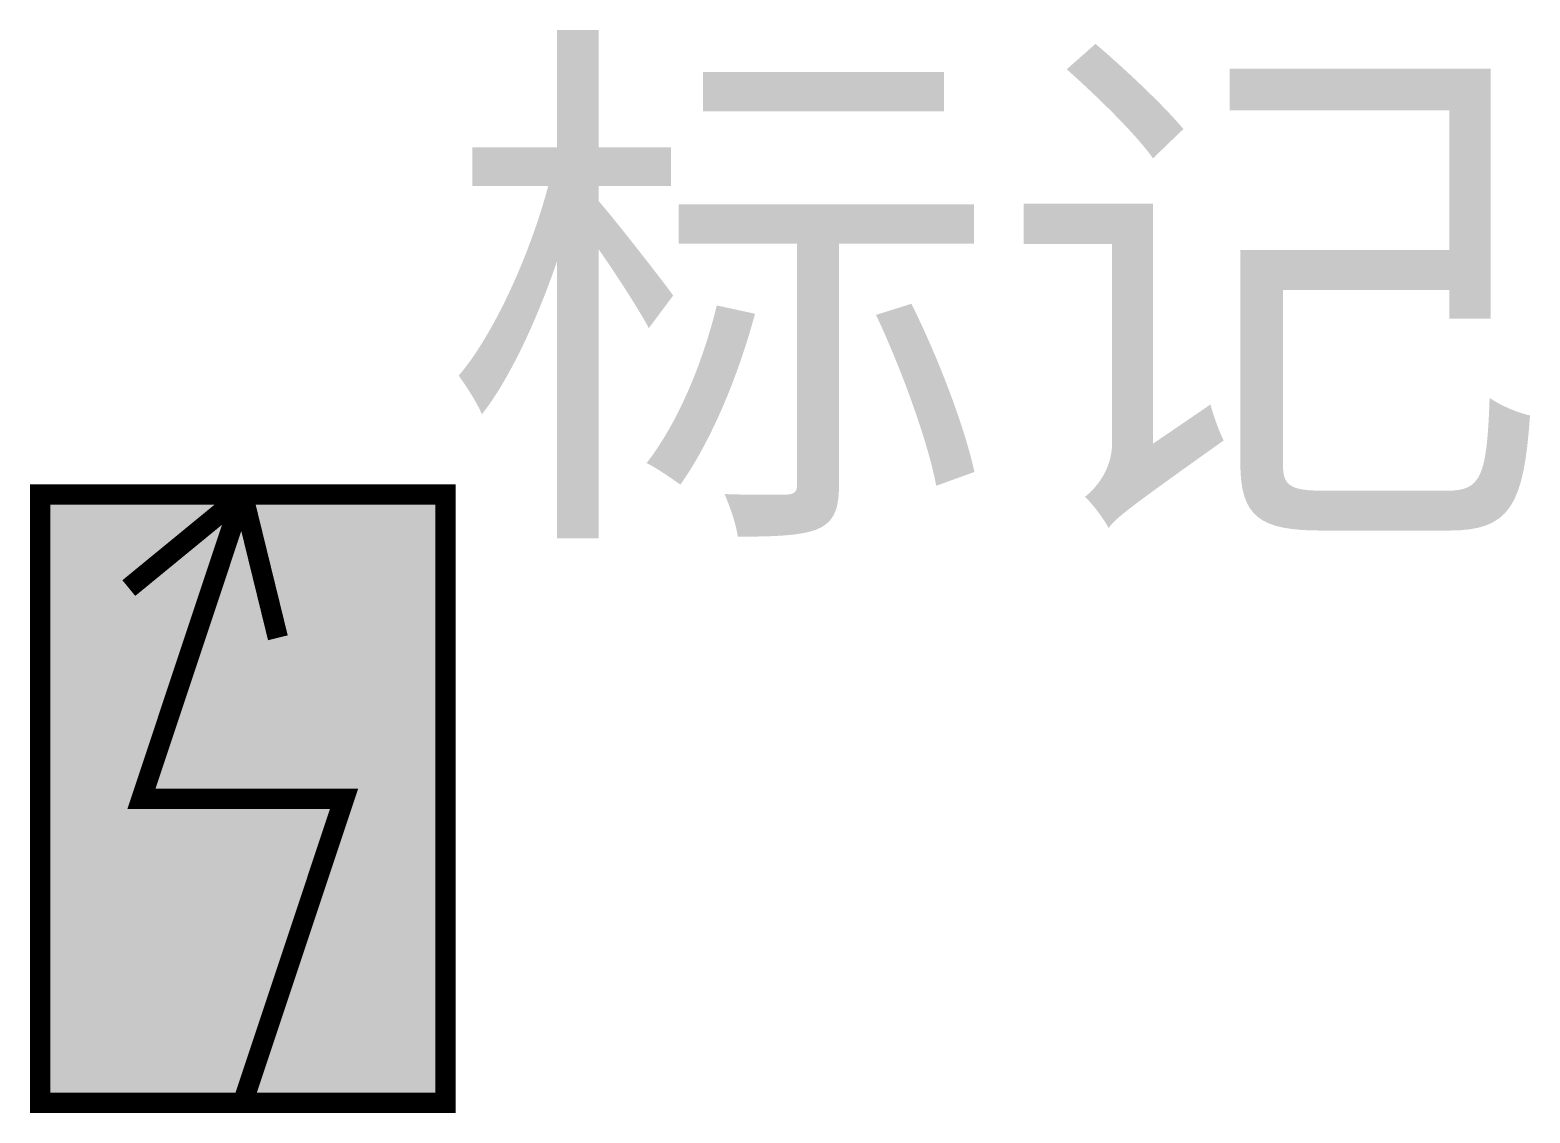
# Model space of a CAD drawing. Extents: x -1.05 to 6.35, y -1.55 to 3.79.
import ezdxf

# ---------------------------------------------------------------- set-up
doc = ezdxf.new("R2010")
doc.units = 0
doc.header["$MEASUREMENT"] = 0
doc.layers.get('0').update_dxf_attribs({"linetype": 'CONTINUOUS'})
doc.styles.get("Standard").update_dxf_attribs({"font": 'SimSun.ttf'})

msp = doc.modelspace()

# ---------------------------------------------------------------- hatches: boundary and pattern name
msp.add_hatch(color=255).paths.add_polyline_path([(-1, -1.5), (-1, 1.5), (1, 1.5), (1, -1.5)])

# ---------------------------------------------------------------- linework, layer by layer
at = {"color": 1, "const_width": 0.1}
msp.add_lwpolyline([(-1, -1.5), (-1, 1.5), (1, 1.5), (1, -1.5)], close=True, dxfattribs=at)
for points in [[(0, 1.5), (-0.5623, 1.039)], [(0, 1.5), (0.1733, 0.7938)]]:
    msp.add_lwpolyline(points, dxfattribs=at)
at = {"color": 1}
msp.add_lwpolyline([(0, 1.5, 0.1, 0.1, 0), (-0.5, 0, 0.1, 0.1, 0), (0.5, 0, 0.1, 0.1, 0), (0, -1.5, 0, 0, 0)], format="xyseb", dxfattribs=at)

# ---------------------------------------------------------------- texts
msp.add_attdef('标记', (1, 1.5), '标记', height=2)

doc.saveas('drawing.dxf')
